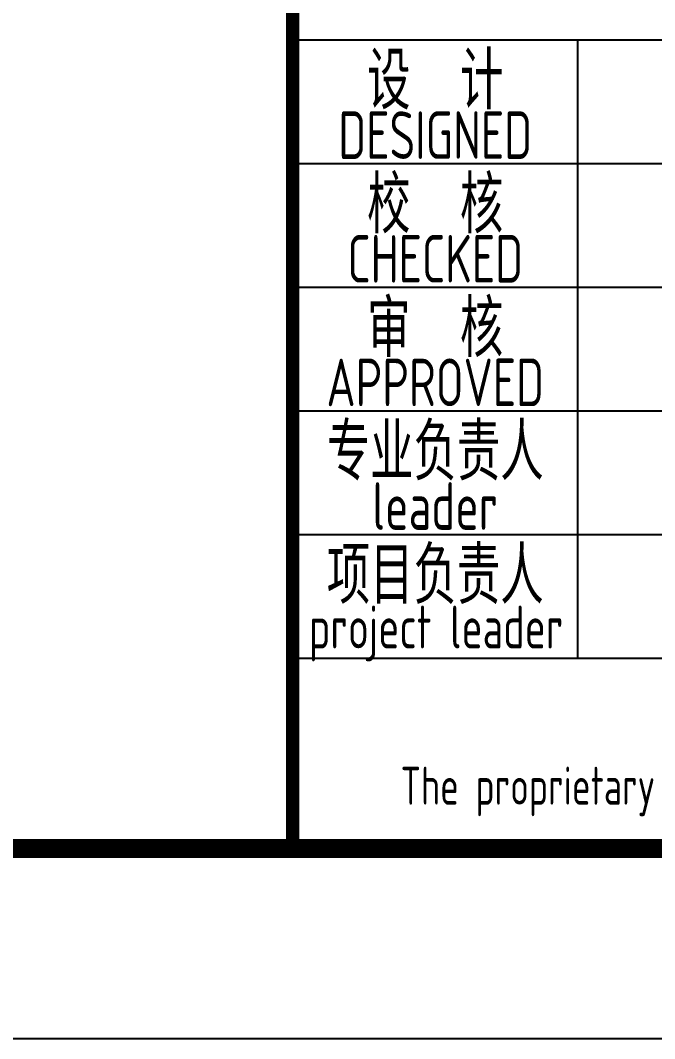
# Model space of a CAD drawing. Extents: x 1151645 to 1632247, y -116298 to 25377.
# Drawn here: x 1497312 to 1500647, y -100998 to -95645 of the extents above; entities that cross this region are included whole.
import ezdxf
from ezdxf.enums import TextEntityAlignment as Align

# ---------------------------------------------------------------- set-up
doc = ezdxf.new("R2010")
doc.units = 0
doc.header["$LTSCALE"] = 1000
doc.header["$MEASUREMENT"] = 0
doc.layers.get('0').update_dxf_attribs({"linetype": 'CONTINUOUS'})
doc.layers.add('PUB_TITLE', color=4, linetype='CONTINUOUS')
doc.styles.add('AHD', font='sceie.shx', dxfattribs={"width": 0.7, "bigfont": 'sceic.shx'})

msp = doc.modelspace()

# ---------------------------------------------------------------- linework, layer by layer
for p, q in [((1498743.5, -95748.1), (1516743.5, -95748.1)), ((1500243.5, -98998.1), (1500243.5, -95748.1)), ((1498743.5, -96398.1), (1504243.5, -96398.1)), ((1498743.5, -97048.1), (1504243.5, -97048.1)), ((1498743.5, -97698.1), (1504243.5, -97698.1)), ((1498743.5, -98348.1), (1516743.5, -98348.1)), ((1498743.5, -98998.1), (1516743.5, -98998.1)), ((1498743.5, -99998.1), (1516743.5, -99998.1))]:
    msp.add_line(p, q)
at = {"const_width": 70}
msp.add_lwpolyline([(1498743.5, -93998.1), (1498743.5, -99998.1)], dxfattribs=at)
msp.add_lwpolyline([(1516743.5, -93998.1, 70, 70, 0), (1498743.5, -93998.1, 70, 70, 0), (1498743.5, -99998.1, 0, 0, 0)], format="xyseb")
at = {"layer": 'PUB_TITLE', "color": 4}
msp.add_lwpolyline([(1433643.5, -100998.1), (1517743.5, -100998.1), (1517743.5, -41598.1), (1433643.5, -41598.1)], close=True, dxfattribs=at)
at = {"layer": 'PUB_TITLE', "color": 4, "const_width": 100}
msp.add_lwpolyline([(1436143.5, -99998.1), (1516743.5, -99998.1), (1516743.5, -42598.1), (1436143.5, -42598.1)], close=True, dxfattribs=at)

# ---------------------------------------------------------------- texts
at = {"style": 'AHD', "width": 0.8}
for s, height, p in [('设  计', 300, (1499493.5, -95948.1)), ('设  计', 300, (1499493.5, -95948.1)), ('DESIGNED', 250, (1499493.5, -96248.1)), ('DESIGNED', 250, (1499493.5, -96248.1)), ('校  核', 300, (1499493.5, -96598.1)), ('校  核', 300, (1499493.5, -96598.1)), ('CHECKED', 250, (1499493.5, -96898.1)), ('CHECKED', 250, (1499493.5, -96898.1)), ('审  核', 300, (1499493.5, -97248.1)), ('审  核', 300, (1499493.5, -97248.1)), ('APPROVED', 250, (1499493.5, -97548.1)), ('APPROVED', 250, (1499493.5, -97548.1)), ('专业负责人', 300, (1499493.5, -97898.1)), ('leader', 250, (1499493.5, -98198.1)), ('项目负责人', 300, (1499493.5, -98548.1)), ('project leader', 225, (1499497.6, -98868.1)), ('The proprietary right of this document belongs to Anhui Huadong Chemical And Medical Engineering  Co.,Ltd.  and any replication or transfer to the 3rd. side is forbidden without its permission. ', 200, (1507743.5, -99698.1)), ('The proprietary right of this document belongs to Anhui Huadong Chemical And Medical Engineering  Co.,Ltd.  and any replication or transfer to the 3rd. side is forbidden without its permission. ', 200, (1507743.5, -99698.1))]:
    msp.add_text(s, height=height, dxfattribs=at).set_placement(p, align=Align.MIDDLE)

doc.saveas('drawing.dxf')
